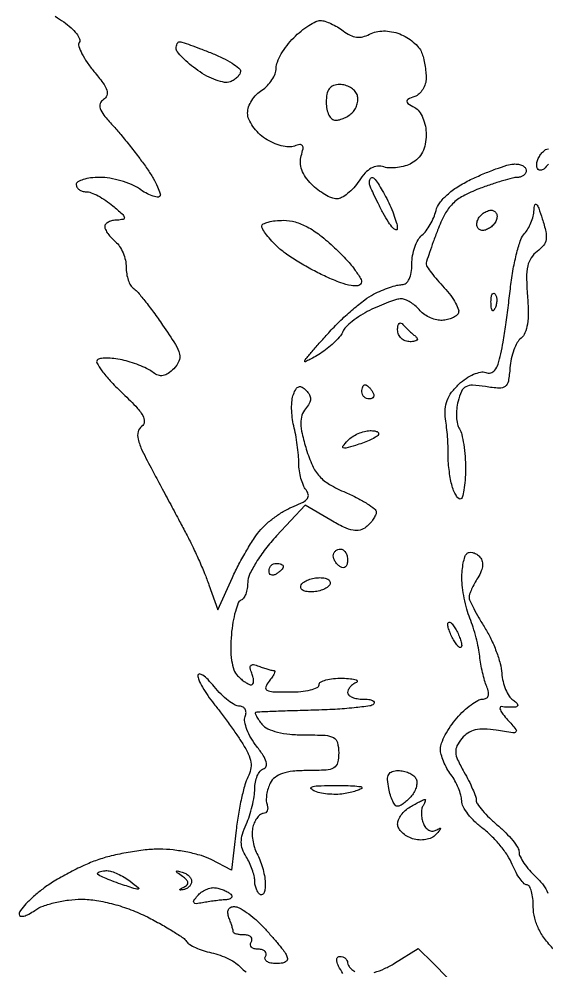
# Model space of a CAD drawing. Extents: x 0 to 102, y 0 to 135.
# Drawn here: x 79.86 to 86.12, y 64.72 to 75.98 of the extents above; entities that cross this region are included whole.
import ezdxf

# ---------------------------------------------------------------- set-up
doc = ezdxf.new("R2010")
doc.units = 0
doc.header["$MEASUREMENT"] = 0

msp = doc.modelspace()

# ---------------------------------------------------------------- linework, layer by layer
for points in [[(80.290296, 76.017283, -0.013022), (80.392145, 75.950564, -0.031233), (80.478046, 75.88273, -0.047193), (80.542657, 75.812761, -0.058998), (80.579325, 75.75067, -0.247144), (80.576432, 75.708799, 0.222085), (80.570913, 75.66164, 0.036459), (80.607054, 75.574576, 0.03418), (80.66821, 75.47131, 0.024128), (80.749988, 75.364018, -0.016631), (80.855983, 75.229193, -0.07633), (80.901846, 75.141232, -0.167205), (80.901654, 75.079207, -0.172375), (80.863287, 75.031354, 0.162283), (80.824763, 74.985194, 0.180539), (80.823811, 74.927397, 0.082951), (80.868108, 74.847511, 0.017892), (80.971225, 74.726954, -0.011645), (81.068408, 74.616168, -0.006575), (81.181284, 74.47762, -0.00656), (81.291525, 74.334802, -0.010696), (81.380818, 74.210479, -0.01771), (81.451075, 74.099911, -0.027376), (81.502917, 73.999326, -0.025837), (81.534624, 73.917455, -0.283021), (81.5268, 73.8846, -0.247925), (81.496764, 73.87533, -0.042713), (81.437432, 73.891883, -0.037864), (81.364722, 73.925506, -0.025551), (81.287247, 73.974071, 0.053288), (81.193133, 74.026041, 0.029447), (81.069141, 74.069788, 0.029029), (80.9368, 74.099698, 0.04108), (80.816476, 74.1096, 0.028895), (80.710241, 74.103455, 0.045178), (80.62065, 74.084749, 0.056694), (80.558027, 74.057575, 0.268197), (80.5392, 74.025, 0.137744), (80.548259, 73.992739, 0.100172), (80.573724, 73.965251, 0.08602), (80.611811, 73.946745, 0.070284), (80.656728, 73.9404, -0.093232), (80.715284, 73.929386, -0.0278), (80.7984, 73.891524, -0.026826), (80.888883, 73.837695, -0.026078), (80.973978, 73.774015, -0.009427), (81.082208, 73.680337, -0.136361), (81.10922, 73.637957, -0.434454), (81.095066, 73.613424, -0.052243), (81.02565, 73.604815, 0.048091), (80.968992, 73.598263, 0.067268), (80.92109, 73.581018, 0.086488), (80.888777, 73.55633, 0.188644), (80.8776, 73.527759, 0.117955), (80.886139, 73.492067, 0.036411), (80.914877, 73.444389, 0.034151), (80.955935, 73.393978, 0.031583), (81.0045, 73.3482, -0.075572), (81.053111, 73.293575, -0.044511), (81.094123, 73.216201, -0.043376), (81.122041, 73.129565, -0.056318), (81.1314, 73.046734, 0.039057), (81.13757, 72.967868, 0.04226), (81.15593, 72.893044, 0.046376), (81.182813, 72.832484, 0.127373), (81.214906, 72.798976, -0.077952), (81.260876, 72.75953, -0.008127), (81.351634, 72.649517, -0.009929), (81.455635, 72.51375, -0.007796), (81.563102, 72.362652, -0.009497), (81.71496, 72.1327, -0.078741), (81.764377, 72.018218, -0.171936), (81.756731, 71.93368, -0.088896), (81.695343, 71.845486, -0.044861), (81.628149, 71.789377, -0.105395), (81.56814, 71.764284, -0.128904), (81.51098, 71.768312, -0.085564), (81.452896, 71.799852, 0.050305), (81.394441, 71.837126, 0.018711), (81.305727, 71.877779, 0.018319), (81.204988, 71.915198, 0.021086), (81.106359, 71.943223, 0.023673), (81.010264, 71.961439, 0.027096), (80.917119, 71.969454, 0.027759), (80.838502, 71.967578, 0.119113), (80.794299, 71.953103, 0.400405), (80.784646, 71.916147, 0.030946), (80.845057, 71.821496, 0.029018), (80.942653, 71.702754, 0.016573), (81.07314, 71.57062, -0.012032), (81.244344, 71.400375, -0.058007), (81.327135, 71.291075, -0.144815), (81.34584, 71.216179, -0.24202), (81.31443, 71.161039, 0.192258), (81.271943, 71.100613, 0.118657), (81.272231, 71.012551, 0.053157), (81.321697, 70.875203, 0.010438), (81.44133, 70.641302, -0.000364), (81.54507, 70.448172, -0.000277), (81.658434, 70.236476, -0.00028), (81.764488, 70.037899, -0.000658), (81.843429, 69.889419, -0.010499), (81.913215, 69.75078, -0.006641), (81.989021, 69.586384, -0.006668), (82.059229, 69.422813, -0.012208), (82.11139, 69.2874), (82.217224, 68.9913), (82.389488, 69.372, -0.014847), (82.467508, 69.531626, -0.012386), (82.559504, 69.696449, -0.012571), (82.651253, 69.843118, -0.032975), (82.726361, 69.941906, -0.037413), (82.806033, 70.020725, -0.02334), (82.909946, 70.101133, -0.023378), (83.020438, 70.171198, -0.038786), (83.12018, 70.218259, 0.026826), (83.226051, 70.265152, 0.115297), (83.278415, 70.309274, 0.21494), (83.288804, 70.356262, 0.12193), (83.263064, 70.409752, -0.073767), (83.229854, 70.464669, -0.031963), (83.201895, 70.545576, -0.030757), (83.182672, 70.636969, -0.035662), (83.176053, 70.7256, 0.021121), (83.171611, 70.823225, 0.011394), (83.158333, 70.942898, 0.01133), (83.139229, 71.064413, 0.017478), (83.116691, 71.168339, -0.032174), (83.098251, 71.267327, -0.027287), (83.091309, 71.373498, -0.028192), (83.095769, 71.471152, -0.066197), (83.112681, 71.542036, -0.043013), (83.143701, 71.605865, -0.183693), (83.176347, 71.631681, -0.215814), (83.214296, 71.627131, -0.060312), (83.262508, 71.589332, -0.067913), (83.30179, 71.537635, -0.136179), (83.314056, 71.488255, -0.120189), (83.299628, 71.435391, -0.046795), (83.256601, 71.372392, 0.094535), (83.213294, 71.293907, 0.083187), (83.199326, 71.2013, 0.053651), (83.214762, 71.076923, 0.016106), (83.264417, 70.892414, 0.03151), (83.337243, 70.697813, 0.079827), (83.419812, 70.5719, 0.07757), (83.539169, 70.476121, 0.028546), (83.73285, 70.379114, -0.016931), (83.870597, 70.314077, -0.02469), (83.986782, 70.246882, -0.022223), (84.073702, 70.185072, -0.231035), (84.0924, 70.146765, -0.109685), (84.084311, 70.110335, -0.038792), (84.057856, 70.06354, -0.036257), (84.019804, 70.01497, -0.035271), (83.974805, 69.971922, -0.111877), (83.901323, 69.934606, -0.109782), (83.8184, 69.932251, -0.06704), (83.710934, 69.968364, -0.018747), (83.554602, 70.052869), (83.251995, 70.231412), (82.911852, 69.865156, 0.022629), (82.781574, 69.711485, 0.025588), (82.671316, 69.552643, 0.026034), (82.592542, 69.40966, 0.111901), (82.570655, 69.3156, -0.040138), (82.564429, 69.243375, -0.048847), (82.546731, 69.177861, -0.05639), (82.521069, 69.127851, -0.161579), (82.490695, 69.1041, 0.217041), (82.457991, 69.072344, 0.025106), (82.424764, 68.972896, 0.026558), (82.396106, 68.844224, 0.018655), (82.377054, 68.697047, 0.023124), (82.369567, 68.531469, 0.036924), (82.380155, 68.390301, 0.044499), (82.406918, 68.279799, 0.115216), (82.449917, 68.210597, 0.024359), (82.495323, 68.169412, 0.027533), (82.542767, 68.134607, 0.028344), (82.58584, 68.109876, 0.116658), (82.614908, 68.103, 0.283189), (82.632562, 68.11387, 0.107832), (82.640077, 68.143044, 0.065754), (82.635926, 68.187048, 0.035275), (82.619992, 68.239319, -0.038064), (82.60109, 68.302587, -0.251847), (82.609875, 68.33323, -0.257249), (82.640053, 68.342386, -0.039372), (82.70246, 68.323919, 0.010296), (82.757414, 68.30412, 0.011549), (82.811083, 68.287393, 0.010888), (82.857274, 68.27524, 0.058938), (82.882978, 68.2722, -0.446923), (82.892007, 68.262115, -0.082328), (82.884345, 68.234923, -0.043307), (82.860638, 68.194041, -0.020169), (82.8234, 68.1453, 0.080368), (82.784211, 68.078771, 0.382757), (82.798445, 68.040859, 0.111629), (82.870139, 68.021926, 0.008962), (83.066841, 68.0184, 0.022888), (83.200502, 68.024522, 0.036627), (83.313152, 68.043251, 0.042003), (83.394008, 68.07022, 0.299749), (83.4156, 68.103, -0.271579), (83.434423, 68.135099, -0.058543), (83.496367, 68.160787, -0.046006), (83.585202, 68.177339, -0.029146), (83.69055, 68.180921, -0.014897), (83.789772, 68.17555, -0.050023), (83.853669, 68.163669, -0.273033), (83.868375, 68.148008, -0.367332), (83.85975, 68.131571, 0.058288), (83.819311, 68.10948, 0.058299), (83.785064, 68.078654, 0.06394), (83.76179, 68.044173, 0.117038), (83.754, 68.01135, 0.217555), (83.767552, 67.981678, 0.078583), (83.807844, 67.95658, 0.059753), (83.867116, 67.93948, 0.0404), (83.9373, 67.9338, -0.02969), (84.003849, 67.929845, -0.077385), (84.049898, 67.916942, -0.196514), (84.067782, 67.897938, -0.296339), (84.063212, 67.876412, -0.164659), (84.015805, 67.852983, -0.007228), (83.830375, 67.830969, -0.011591), (83.606162, 67.812875, -0.007952), (83.351162, 67.8023, 0.001381), (83.097963, 67.795132, 0.002143), (82.879551, 67.787408, 0.000627), (82.689782, 67.779644, 0.069911), (82.664991, 67.775088, 0.418749), (82.659195, 67.76328, 0.039067), (82.673675, 67.730404, 0.032232), (82.700651, 67.687129, 0.017716), (82.7388, 67.6377, 0.11231), (82.808823, 67.583981, 0.04644), (82.922141, 67.544165, 0.03807), (83.06962, 67.519005, 0.023223), (83.246184, 67.5108, -0.011396), (83.488265, 67.505282, -0.11011), (83.586893, 67.478524, -0.213989), (83.633626, 67.418918, -0.0609), (83.64825, 67.2993, -0.057285), (83.634621, 67.18073, -0.207732), (83.590385, 67.121134, -0.117535), (83.498091, 67.093729, -0.01366), (83.281102, 67.0878, 0.022688), (83.10543, 67.079825, 0.057963), (82.98091, 67.053735, 0.083416), (82.894618, 67.007843, 0.110582), (82.837808, 66.93975, 0.043585), (82.811469, 66.875292, 0.037846), (82.79517, 66.804126, 0.039666), (82.790454, 66.73707, 0.083996), (82.799582, 66.68595, -0.069716), (82.807993, 66.645511, -0.115274), (82.802338, 66.611264, -0.148659), (82.783761, 66.58868, -0.147886), (82.755717, 66.5802, 0.161914), (82.721398, 66.568787, 0.066388), (82.685883, 66.534027, 0.056196), (82.654604, 66.483155, 0.045837), (82.632829, 66.423016, 0.063687), (82.623548, 66.351232, 0.038005), (82.629976, 66.26523, 0.03747), (82.649735, 66.179089, 0.052504), (82.680837, 66.106598, -0.036588), (82.71558, 66.032234, -0.02212), (82.746147, 65.939896, -0.0221), (82.768494, 65.844993, -0.035845), (82.778032, 65.76271, -0.03328), (82.776482, 65.694685, -0.073405), (82.764366, 65.644274, -0.148279), (82.744364, 65.619378, -0.296543), (82.720158, 65.618821, -0.108187), (82.694868, 65.643301, -0.05089), (82.673575, 65.683759, -0.047093), (82.659088, 65.732546, -0.048672), (82.6542, 65.782641, 0.059867), (82.647163, 65.841205, 0.025426), (82.624521, 65.917072, 0.024715), (82.591841, 65.996509, 0.029644), (82.553164, 66.06748, -0.052867), (82.509101, 66.158092, -0.086962), (82.494429, 66.241816, -0.075529), (82.508381, 66.333652, -0.031506), (82.553164, 66.451012, 0.028361), (82.591867, 66.550555, 0.019811), (82.624521, 66.66651, 0.02005), (82.647016, 66.780532, 0.038692), (82.6542, 66.873231, -0.047891), (82.661806, 66.952455, -0.055278), (82.684352, 67.024863, -0.063672), (82.717516, 67.080254, -0.146636), (82.756845, 67.107915, 0.230314), (82.788715, 67.139097, 0.160105), (82.79005, 67.190302, 0.073008), (82.754121, 67.267176, 0.020891), (82.676973, 67.374165, -0.034909), (82.610562, 67.471921, -0.040012), (82.561765, 67.57373, -0.043975), (82.53558, 67.665104, -0.140309), (82.541078, 67.727699, 0.081948), (82.550715, 67.774546, 0.133428), (82.541678, 67.813863, 0.152777), (82.515331, 67.839737, 0.118841), (82.476079, 67.8492, -0.132666), (82.420687, 67.864161, -0.032174), (82.34129, 67.917541, -0.030758), (82.255091, 67.992798, -0.026379), (82.17397, 68.08185, 0.020394), (82.100505, 68.164462, 0.04996), (82.038546, 68.217002, 0.127739), (81.998849, 68.231464, 0.433274), (81.980442, 68.215241, 0.114236), (81.991012, 68.162241, 0.022347), (82.035274, 68.074892, 0.022661), (82.097341, 67.975676, 0.019295), (82.171377, 67.876841, -0.008644), (82.256341, 67.768312, -0.005515), (82.351536, 67.639353, -0.005539), (82.442101, 67.510814, -0.010264), (82.512292, 67.404188, -0.030403), (82.577851, 67.28443, -0.071261), (82.607723, 67.187101, -0.089291), (82.605745, 67.099555, -0.072801), (82.5739, 67.011234, 0.055124), (82.537406, 66.920199, 0.012874), (82.497389, 66.7604, 0.013121), (82.460704, 66.573073, 0.012539), (82.433263, 66.381226), (82.377958, 65.91066), (82.13958, 66.03393, 0.047663), (82.021721, 66.081277, 0.022049), (81.861286, 66.120989, 0.021606), (81.687696, 66.148176, 0.028044), (81.526938, 66.1572, 0.027192), (81.357247, 66.147965, 0.015897), (81.155577, 66.119436, 0.015868), (80.954971, 66.077923, 0.025854), (80.788296, 66.02864, 0.022754), (80.628339, 65.963881, 0.014531), (80.448482, 65.87494, 0.0146), (80.27691, 65.777272, 0.026231), (80.14316, 65.685935, 0.017778), (80.035639, 65.597708, 0.023639), (79.944873, 65.509699, 0.022081), (79.877969, 65.431765, 0.167861), (79.8624, 65.386697, 0.338267), (79.87841, 65.36574, 0.127949), (79.917632, 65.365287, 0.063144), (79.978219, 65.388724, 0.028958), (80.050424, 65.433303, -0.066516), (80.148086, 65.483921, -0.027864), (80.290343, 65.526314, -0.026963), (80.449717, 65.555315, -0.031532), (80.603136, 65.565, -0.03995), (80.780266, 65.550825, -0.025883), (80.981352, 65.507656, -0.024853), (81.187906, 65.440826, -0.026608), (81.382025, 65.355109, -0.009708), (81.54425, 65.268905, -0.012659), (81.689024, 65.183461, -0.010302), (81.805724, 65.107154, -0.104762), (81.845483, 65.065518, 0.120122), (81.880265, 65.031238, 0.028603), (81.952823, 64.993295, 0.027788), (82.043563, 64.958195, 0.024333), (82.141724, 64.931571, -0.032669), (82.243435, 64.902156, -0.028926), (82.344807, 64.858738, -0.030054), (82.43159, 64.80875, -0.073982), (82.486241, 64.759805, 0.093777), (82.550734, 64.706461, 0.018911)], [(86.13344, 74.268493, -0.031984), (86.077535, 74.209463, -0.189376), (86.038683, 74.1942, -0.190199), (86.012395, 74.204575, -0.145723), (85.996648, 74.231477, -0.097712), (85.994786, 74.272502, -0.054292), (86.007606, 74.3211, -0.048303), (86.031835, 74.369643, -0.053891), (86.06419, 74.410723, -0.061199), (86.099373, 74.43881, -0.13875), (86.131851, 74.448, 0.205188)], [(86.212606, 64.954578, -0.031933), (86.097255, 65.085686, -0.048805), (86.016838, 65.213902, -0.05517), (85.969611, 65.342318, -0.060621), (85.9536, 65.473892, 0.027012), (85.948208, 65.573636, 0.042562), (85.931764, 65.657735, 0.052279), (85.907935, 65.716941, 0.277755), (85.879264, 65.7342, -0.203618), (85.844292, 65.749058, -0.035567), (85.797342, 65.80523, -0.033604), (85.748557, 65.883404, -0.024514), (85.704768, 65.976005, 0.047656), (85.648563, 66.081904, 0.025819), (85.561033, 66.20075, 0.025488), (85.458591, 66.313531, 0.036465), (85.356105, 66.401538, -0.03407), (85.260809, 66.482582, -0.036565), (85.179808, 66.574041, -0.03933), (85.122885, 66.662242, -0.119567), (85.104909, 66.730783, 0.063044), (85.095097, 66.798258, 0.029637), (85.066523, 66.881794, 0.028793), (85.025755, 66.966967, 0.03591), (84.978009, 67.04052, -0.0356), (84.930465, 67.113663, -0.029369), (84.890287, 67.197587, -0.030335), (84.86255, 67.279329, -0.066718), (84.8538, 67.344611, -0.092831), (84.866711, 67.413552, -0.029198), (84.910506, 67.509389, -0.028036), (84.972962, 67.612856, -0.027686), (85.046843, 67.709141, -0.026315), (85.12898, 67.795133, -0.03028), (85.216112, 67.867807, -0.031619), (85.296227, 67.919317, -0.127735), (85.351995, 67.9338, 0.112963), (85.395948, 67.943859, 0.201004), (85.420144, 67.971217, 0.136492), (85.422716, 68.017017, 0.045125), (85.402277, 68.08185, -0.028663), (85.377046, 68.153572, -0.013554), (85.352406, 68.248538, -0.013383), (85.331922, 68.349597, -0.018414), (85.319322, 68.4414, 0.025434), (85.304457, 68.539462, 0.013017), (85.276405, 68.660731, 0.012901), (85.240942, 68.78445, 0.018918), (85.202896, 68.891057, -0.027602), (85.166376, 68.999285, -0.017794), (85.135593, 69.12805, -0.01789), (85.114424, 69.256528, -0.031892), (85.1076, 69.363407, -0.022607), (85.111848, 69.457303, -0.026265), (85.124582, 69.545788, -0.026676), (85.143025, 69.618382, -0.121409), (85.16541, 69.65541, -0.150449), (85.194244, 69.670669, -0.098538), (85.232124, 69.670353, -0.081648), (85.273336, 69.654475, -0.063768), (85.311342, 69.625098, -0.10124), (85.344215, 69.575316, -0.111151), (85.353441, 69.5183, -0.085587), (85.33761, 69.451214, -0.038959), (85.295832, 69.371036, 0.016041), (85.256183, 69.302768, 0.018196), (85.222735, 69.234865, 0.017669), (85.198641, 69.175574, 0.089119), (85.192516, 69.140498, 0.108917), (85.201399, 69.10112, 0.009347), (85.247302, 69.007896, 0.011993), (85.307415, 68.89792, 0.009012), (85.378578, 68.7798, -0.028283), (85.450873, 68.648623, -0.022247), (85.514479, 68.499295, -0.022747), (85.561195, 68.3548, -0.050348), (85.580384, 68.240689, 0.040978), (85.59504, 68.142317, 0.040958), (85.625544, 68.047635, 0.044159), (85.666225, 67.969841, 0.109427), (85.711571, 67.924735, -0.038244), (85.750247, 67.895867, -0.127061), (85.76803, 67.869895, -0.292042), (85.76383, 67.851173, -0.163664), (85.7421, 67.840477, -0.025319), (85.703742, 67.837312, -0.015359), (85.658197, 67.837268, -0.015374), (85.612884, 67.840012, -0.026054), (85.575274, 67.84544, 0.411084), (85.559503, 67.835003, 0.162949), (85.562852, 67.806494, 0.053754), (85.594249, 67.754983, 0.020193), (85.648451, 67.689999, -0.009067), (85.748256, 67.575613, -0.398513), (85.746532, 67.546496, -0.227864), (85.710659, 67.535198, -0.004479), (85.515253, 67.565114, 0.030684), (85.37312, 67.579307, 0.068066), (85.264983, 67.568704, 0.085283), (85.179457, 67.532158, 0.076172), (85.107173, 67.467986, 0.055274), (85.049441, 67.380306, 0.134583), (85.03387, 67.305153, 0.095179), (85.056843, 67.216316, 0.01955), (85.132248, 67.072156, -0.013035), (85.187591, 66.969625, -0.015402), (85.234338, 66.869833, -0.014331), (85.268523, 66.7839, -0.087715), (85.2768, 66.737082, 0.156364), (85.291038, 66.692666, 0.021775), (85.351354, 66.615585, 0.023175), (85.433411, 66.528182, 0.017774), (85.5306, 66.440318, -0.02225), (85.627765, 66.350882, -0.027259), (85.709846, 66.258756, -0.027518), (85.768884, 66.175758, -0.141751), (85.7844, 66.122127, 0.120356), (85.797218, 66.069646, 0.029982), (85.842905, 65.993268, 0.028901), (85.907332, 65.909702, 0.025513), (85.983565, 65.830389, -0.040812), (86.071143, 65.733511, -0.067903), (86.125524, 65.638059, -0.076059)], [(84.069723, 64.69902, 0.035423), (84.191081, 64.743949, 0.032058), (84.309174, 64.806859), (84.591471, 64.981329), (84.766182, 64.806618), (84.940892, 64.631908)], [(83.698116, 64.685559, -0.024281), (83.647969, 64.770855, -0.073995), (83.625921, 64.834145, -0.175381), (83.632007, 64.87192, -0.272411), (83.65967, 64.8882, -0.078601), (83.695704, 64.8825, -0.090629), (83.726291, 64.866008, -0.10078), (83.746739, 64.841464, -0.124067), (83.754, 64.812651, 0.146316), (83.763787, 64.779923, 0.059201), (83.794079, 64.743915, 0.051781), (83.838239, 64.710368, 0.044976)]]:
    msp.add_lwpolyline(points, format="xyb")
for points in [[(83.432905, 75.968109, -0.074487), (83.485992, 75.958819, -0.027097), (83.557229, 75.930686, -0.026155), (83.633031, 75.890971, -0.028283), (83.702237, 75.844487, 0.048226), (83.783762, 75.794321, 0.08241), (83.860135, 75.771463, 0.089132), (83.935528, 75.775345, 0.065635), (84.013947, 75.80489, -0.068234), (84.091002, 75.833467, -0.05253), (84.180205, 75.843673, -0.049111), (84.275703, 75.835133, -0.044027), (84.371423, 75.808093, -0.045089), (84.454033, 75.767836, -0.039127), (84.532373, 75.711699, -0.041046), (84.595431, 75.649065, -0.085284), (84.630762, 75.589661, -0.030769), (84.651412, 75.524042, -0.017198), (84.668785, 75.442125, -0.017106), (84.680702, 75.357793, -0.026548), (84.6846, 75.284426, -0.075566), (84.674422, 75.217468, -0.064664), (84.644603, 75.152591, -0.066833), (84.600498, 75.099527, -0.094648), (84.54844, 75.06724, 0.016487), (84.468917, 75.033677, 0.292554), (84.45458, 75.01127, 0.257116), (84.468161, 74.986605, 0.013484), (84.54844, 74.938791, -0.109817), (84.6014, 74.891496, -0.056041), (84.645238, 74.813326, -0.050949), (84.674662, 74.717301, -0.04892), (84.6846, 74.615973, -0.04885), (84.673593, 74.503584, -0.068947), (84.640753, 74.408612, -0.075861), (84.586452, 74.332876, -0.076634), (84.512204, 74.27709, -0.051336), (84.434826, 74.24539, -0.03883), (84.344961, 74.226367, -0.03976), (84.256779, 74.22182, -0.069955), (84.184952, 74.233976, 0.101016), (84.107439, 74.242222, 0.103759), (84.033706, 74.21924, 0.081225), (83.961969, 74.162287, 0.039431), (83.890097, 74.069463, -0.037486), (83.8273, 73.987706, -0.04058), (83.75452, 73.918564, -0.044305), (83.682886, 73.87059, -0.126049), (83.62515, 73.8558, -0.097884), (83.565209, 73.867648, -0.034094), (83.48593, 73.906774, -0.032314), (83.402294, 73.962921, -0.032405), (83.326672, 74.029328, -0.04497), (83.255986, 74.114017, -0.065287), (83.211493, 74.20048, -0.074854), (83.194606, 74.285785, -0.088564), (83.205305, 74.367195, 0.027867), (83.225995, 74.447684, 0.206942), (83.217852, 74.485473, 0.288227), (83.187556, 74.497898, 0.048629), (83.124379, 74.480466, -0.10934), (83.058413, 74.470591, -0.044721), (82.968451, 74.48498, -0.041459), (82.870959, 74.518467, -0.041602), (82.780447, 74.567548, -0.049883), (82.699788, 74.632737, -0.046544), (82.631536, 74.714037, -0.049835), (82.584797, 74.798433, -0.101894), (82.5696, 74.872233, -0.086238), (82.582026, 74.943744, -0.053062), (82.619303, 75.020887, -0.051273), (82.674076, 75.091665, -0.062954), (82.7388, 75.144433, 0.058158), (82.803522, 75.196178, 0.050135), (82.858297, 75.263915, 0.052674), (82.895636, 75.336598, 0.092589), (82.908, 75.402796, -0.096573), (82.92223, 75.475782, -0.034434), (82.968999, 75.571635, -0.032629), (83.036188, 75.672417, -0.033049), (83.115655, 75.763145, -0.024732), (83.203198, 75.842432, -0.028229), (83.294504, 75.909011, -0.029138), (83.377261, 75.955884, -0.120992)], [(81.764188, 75.717, -0.082953), (81.791971, 75.712359, -0.003063), (81.892761, 75.677025, -0.005498), (82.011632, 75.633053, -0.003827), (82.144888, 75.580914, -0.018502), (82.275182, 75.523101, -0.02684), (82.385092, 75.461871, -0.025332), (82.466524, 75.404641, -0.230861), (82.485, 75.366759, -0.132913), (82.47597, 75.33339, -0.062573), (82.448605, 75.297657, -0.055498), (82.408492, 75.265126, -0.05107), (82.361103, 75.241146, -0.137681), (82.296118, 75.2351, -0.040181), (82.198165, 75.261283, -0.037059), (82.087814, 75.309981, -0.032285), (81.980403, 75.376462, -0.01891), (81.882059, 75.452251, -0.025114), (81.799036, 75.528766, -0.023974), (81.738127, 75.597098, -0.171677), (81.7236, 75.638161, -0.049509), (81.726595, 75.66833, -0.069502), (81.735523, 75.693841, -0.08967), (81.748692, 75.711011, -0.186529)], [(83.660349, 75.2094, 0.085724), (83.587075, 75.196744, 0.146188), (83.537365, 75.160318, 0.117503), (83.509057, 75.095923, 0.045088), (83.5002, 74.9979, 0.049496), (83.50827, 74.91658, 0.070541), (83.532348, 74.848223, 0.091356), (83.568008, 74.802439, 0.183743), (83.61018, 74.7864, 0.069634), (83.659193, 74.793259, 0.038946), (83.715733, 74.81428, 0.037996), (83.770652, 74.844981, 0.049965), (83.815069, 74.881309, 0.07672), (83.848022, 74.926291, 0.061633), (83.868956, 74.982587, 0.062739), (83.875282, 75.041159, 0.087391), (83.865238, 75.092809, 0.105643), (83.83622, 75.137399, 0.066606), (83.786596, 75.175151, 0.062426), (83.724917, 75.200697, 0.067092)], [(85.72095, 74.268278, -0.055251), (85.777592, 74.266043, -0.078688), (85.82551, 74.250858, -0.102058), (85.857526, 74.225632, -0.176819), (85.869, 74.1942, -0.120896), (85.861083, 74.161933, -0.100725), (85.838767, 74.134451, -0.091663), (85.80539, 74.115992, -0.080768), (85.766078, 74.1096, 0.062595), (85.706247, 74.10208, 0.009408), (85.589385, 74.06988, 0.010439), (85.452199, 74.026153, 0.008844), (85.309096, 73.974383, 0.031518), (85.121119, 73.888667, 0.073773), (84.997334, 73.796866, 0.073773), (84.905533, 73.673081, 0.031518), (84.819817, 73.485104, 0.004218), (84.768016, 73.345955, 0.005928), (84.72432, 73.22087, 0.003636), (84.689663, 73.115213, 0.077576), (84.6846, 73.082775, 0.154732), (84.693789, 73.053791, 0.009876), (84.747133, 72.981211, 0.013724), (84.815928, 72.896314, 0.009739), (84.897479, 72.804807, -0.026737), (84.975455, 72.711085, -0.037841), (85.033528, 72.619447, -0.04218), (85.066962, 72.541432, -0.222084), (85.061686, 72.496353, -0.111941), (85.03201, 72.466145, -0.050153), (84.982119, 72.440734, -0.046189), (84.921627, 72.423433, -0.046595), (84.859166, 72.4176, -0.069389), (84.792547, 72.42689, -0.044584), (84.719574, 72.454877, -0.044117), (84.651631, 72.495928, -0.061675), (84.6, 72.5445, 0.043227), (84.552051, 72.593055, 0.039845), (84.495204, 72.634123, 0.042275), (84.438355, 72.662393, 0.094524), (84.391139, 72.6714, 0.072205), (84.334463, 72.663173, 0.014684), (84.237811, 72.631391, 0.015195), (84.126694, 72.587338, 0.013728), (84.014573, 72.535199, 0.024272), (83.906895, 72.474788, 0.026684), (83.809067, 72.405953, 0.027454), (83.732643, 72.338732, 0.107431), (83.698372, 72.286474, -0.079615), (83.668033, 72.234132, -0.025876), (83.607835, 72.167664, -0.025049), (83.532205, 72.099568, -0.025731), (83.450796, 72.040025, -0.008919), (83.372375, 71.990618, -0.016288), (83.306441, 71.953582, -0.012448), (83.254857, 71.928389, -0.546375), (83.2464, 71.933817, -0.174819), (83.253053, 71.952265, -0.002212), (83.33416, 72.049204, -0.006153), (83.430647, 72.160683, -0.003956), (83.545156, 72.287701, -0.016654), (83.675567, 72.420888, -0.014574), (83.820341, 72.551357, -0.014805), (83.958088, 72.66155, -0.041657), (84.062427, 72.727234, -0.019476), (84.154688, 72.770627, -0.018764), (84.251188, 72.807299, -0.01907), (84.33853, 72.833125, -0.062423), (84.39817, 72.8406, 0.173624), (84.446548, 72.857921, 0.109022), (84.484065, 72.90567, 0.07485), (84.507772, 72.982482, 0.037502), (84.5154, 73.084041, -0.04356), (84.524165, 73.184462, -0.03997), (84.550239, 73.284885, -0.042379), (84.588483, 73.370842, -0.093959), (84.634, 73.425911, 0.059099), (84.682949, 73.477411, 0.030284), (84.731955, 73.551982, 0.029606), (84.773726, 73.635942, 0.039159), (84.800921, 73.71687, -0.100833), (84.844755, 73.808338, -0.048383), (84.933348, 73.904477, -0.041222), (85.057719, 73.998464, -0.029032), (85.211072, 74.083579, -0.012268), (85.360457, 74.151027, -0.013009), (85.510103, 74.209683, -0.012695), (85.641256, 74.253459, -0.056513)], [(84.047927, 74.1096, -0.235078), (84.069286, 74.098971, -0.012882), (84.114183, 74.03628, -0.017771), (84.164759, 73.955645, -0.011852), (84.217127, 73.860001, -0.017201), (84.266273, 73.756376, -0.018143), (84.307243, 73.651424, -0.01809), (84.335881, 73.558752, -0.07408), (84.342654, 73.500451, -0.497852), (84.325504, 73.488345, -0.134409), (84.29253, 73.509778, -0.041204), (84.239652, 73.580085, -0.015397), (84.177, 73.6866, -0.007483), (84.114656, 73.804634, -0.009809), (84.06147, 73.914359, -0.007634), (84.020409, 74.007185, -0.086559), (84.011346, 74.04615, -0.061543), (84.012977, 74.070414, -0.083432), (84.020629, 74.090962, -0.10397), (84.032908, 74.104678, -0.159691)], [(86.059756, 73.620774, -0.021894), (86.101441, 73.468005, -0.094834), (86.104574, 73.374492, -0.13406), (86.072758, 73.303656, -0.06277), (85.999094, 73.234097, 0.091545), (85.927571, 73.158368, 0.090127), (85.887322, 73.061688, 0.057882), (85.873552, 72.923179, 0.016649), (85.884301, 72.707724, -0.018325), (85.893137, 72.517801, -0.040372), (85.88286, 72.372992, -0.055227), (85.854849, 72.268491, -0.137897), (85.807668, 72.205949, 0.103392), (85.763492, 72.155, 0.037847), (85.723307, 72.067977, 0.035545), (85.692534, 71.963285, 0.035523), (85.676892, 71.855268, -0.024228), (85.657677, 71.69756, -0.189136), (85.62012, 71.635404, -0.183023), (85.549591, 71.614253, -0.022447), (85.386768, 71.633154, 0.025842), (85.23437, 71.649797, 0.13751), (85.153315, 71.631995, 0.167265), (85.101854, 71.576735, 0.043142), (85.061554, 71.459893, 0.038415), (85.045977, 71.368666, 0.036004), (85.044053, 71.274106, 0.038076), (85.054865, 71.189937, 0.092678), (85.078485, 71.132258, -0.086326), (85.106147, 71.067067, -0.019567), (85.128922, 70.948607, -0.019701), (85.144652, 70.808009, -0.018006), (85.1499, 70.662315, -0.01618), (85.14544, 70.524535, -0.026408), (85.131735, 70.408451, -0.024589), (85.112287, 70.321273, -0.3368), (85.088062, 70.302765, -0.222561), (85.061311, 70.315206, -0.047549), (85.031491, 70.358564, -0.041195), (85.003649, 70.420064, -0.029024), (84.982317, 70.49295, -0.018191), (84.965902, 70.578153, -0.012), (84.952973, 70.677087, -0.012081), (84.945027, 70.774032, -0.022785), (84.94408, 70.8525, 0.0188), (84.943748, 70.933521, 0.008549), (84.937521, 71.039322, 0.008452), (84.92715, 71.150769, 0.011487), (84.913789, 71.250889, -0.057426), (84.909076, 71.366011, -0.073761), (84.932285, 71.469282, -0.069023), (84.986132, 71.566422, -0.043183), (85.073009, 71.663442, -0.040841), (85.156742, 71.730129, -0.046393), (85.246836, 71.779136, -0.0521), (85.329902, 71.804957, -0.141858), (85.390674, 71.799805, 0.156949), (85.448841, 71.7966, 0.160758), (85.4973, 71.82801, 0.090338), (85.536764, 71.900814, 0.02794), (85.569023, 72.021752, 0.011272), (85.594566, 72.160343, 0.003659), (85.626195, 72.366277, 0.003646), (85.658014, 72.595736, 0.004094), (85.685204, 72.81693, -0.015871), (85.715922, 73.026035, -0.019375), (85.758364, 73.219142, -0.018213), (85.805598, 73.376557, -0.114867), (85.84956, 73.4472, 0.063805), (85.890062, 73.499607, 0.036211), (85.925575, 73.571623, 0.035534), (85.951297, 73.650641, 0.048515), (85.962237, 73.72467, -0.051186), (85.971568, 73.785567, -0.590466), (85.990067, 73.790285, -0.102375), (86.017097, 73.74617, -0.008879)], [(85.519761, 73.674105, -0.12517), (85.523067, 73.633657, -0.077482), (85.507888, 73.58818, -0.06943), (85.477177, 73.544744, -0.065296), (85.435161, 73.510327, -0.059077), (85.385666, 73.487153, -0.11342), (85.342262, 73.483061, -0.1479), (85.308932, 73.498167, -0.130986), (85.287639, 73.529895, -0.12517), (85.284333, 73.570343, -0.077482), (85.299512, 73.61582, -0.06943), (85.330223, 73.659256, -0.065296), (85.372239, 73.693673, -0.059077), (85.421734, 73.716847, -0.11342), (85.465138, 73.720939, -0.1479), (85.498468, 73.705833, -0.130986)], [(82.995876, 73.602, -0.069705), (83.133384, 73.582736, -0.05344), (83.274171, 73.525663, -0.042767), (83.426532, 73.426404, -0.02194), (83.600014, 73.278264, -0.018207), (83.730557, 73.147289, -0.026171), (83.835407, 73.021539, -0.024461), (83.908161, 72.913759, -0.223098), (83.913988, 72.858914, -0.280972), (83.875675, 72.827305, -0.080609), (83.795411, 72.82882, -0.045453), (83.672822, 72.862825, -0.015076), (83.5002, 72.934101, -0.017528), (83.340491, 73.01259, -0.014345), (83.175415, 73.107221, -0.014589), (83.028533, 73.203116, -0.036583), (82.92915, 73.283598, -0.018012), (82.856265, 73.357135, -0.022844), (82.794715, 73.430321, -0.021737), (82.749697, 73.494719, -0.142613), (82.7388, 73.532147, -0.284706), (82.755517, 73.559125, -0.049043), (82.814316, 73.581481, -0.040677), (82.897365, 73.596937, -0.02568)], [(85.497113, 72.733087, -0.126455), (85.513461, 72.705429, -0.060344), (85.520158, 72.664372, -0.05415), (85.516992, 72.617203, -0.051402), (85.503791, 72.570937, -0.054073), (85.485048, 72.535687, -0.470617), (85.46963, 72.534228, -0.168741), (85.457674, 72.558911, -0.018894), (85.452679, 72.62205, -0.028489), (85.453609, 72.680947, -0.077125), (85.462976, 72.721554, -0.208169), (85.478597, 72.736997, -0.296942)], [(84.40965, 72.369234, 0.019542), (84.440041, 72.335348, 0.01106), (84.479313, 72.296613, 0.011028), (84.520693, 72.259255, 0.017789), (84.5577, 72.22953, -0.111066), (84.578808, 72.204894, -0.327207), (84.575763, 72.184078, -0.159858), (84.547657, 72.169586, -0.037587), (84.49425, 72.165095, -0.092982), (84.437339, 72.175257, -0.098893), (84.389363, 72.205285, -0.101386), (84.357451, 72.250721, -0.102919), (84.3462, 72.3048, -0.043317), (84.350468, 72.353977, -0.152297), (84.364838, 72.38189, -0.297449), (84.385624, 72.386426, -0.129577)], [(83.960507, 71.6562, -0.151918), (83.978335, 71.650655, -0.038439), (84.002214, 71.631349, -0.035638), (84.027343, 71.603983, -0.029505), (84.0501, 71.5716, -0.082592), (84.063341, 71.539274, -0.161196), (84.060709, 71.511851, -0.182303), (84.042821, 71.493623, -0.108972), (84.012793, 71.487, -0.093332), (83.978593, 71.49344, -0.09642), (83.949518, 71.511851, -0.099167), (83.930058, 71.53932, -0.105053), (83.9232, 71.5716, -0.042167), (83.925936, 71.603989, -0.061769), (83.934159, 71.631349, -0.081139), (83.946241, 71.649901, -0.210953)], [(84.020264, 71.112343, -0.035093), (84.075438, 71.108466, -0.103794), (84.110968, 71.09561, -0.256665), (84.121612, 71.076773, -0.213526), (84.112341, 71.05538, -0.06437), (84.075456, 71.029458, -0.015942), (84.008852, 70.997109, -0.016042), (83.92959, 70.964697, -0.015461), (83.847439, 70.937, -0.007572), (83.732613, 70.904092, -0.207393), (83.702188, 70.908536, -0.452109), (83.698736, 70.928943, -0.017431), (83.755361, 70.993963, -0.059083), (83.809016, 71.039285, -0.040803), (83.878792, 71.077569, -0.041075), (83.953086, 71.103695, -0.0641)], [(83.6694, 69.7104, -0.153634), (83.701665, 69.700246, -0.097988), (83.729149, 69.671656, -0.080552), (83.747694, 69.628938, -0.062283), (83.754, 69.578507, -0.066118), (83.747802, 69.531839, -0.138808), (83.729149, 69.500717, -0.191142), (83.701518, 69.489768, -0.139169), (83.6694, 69.4989, -0.06081), (83.637039, 69.524805, -0.051032), (83.609651, 69.559211, -0.053229), (83.591001, 69.596481, -0.089642), (83.5848, 69.630793, -0.105429), (83.591277, 69.661167, -0.099231), (83.609651, 69.687015, -0.096318), (83.637105, 69.704341, -0.092995)], [(82.908, 69.5412, -0.042167), (82.940389, 69.538464, -0.061769), (82.967749, 69.530241, -0.081139), (82.986301, 69.518159, -0.210953), (82.9926, 69.503893, -0.151918), (82.987055, 69.486065, -0.038439), (82.967749, 69.462186, -0.035638), (82.940383, 69.437057, -0.029505), (82.908, 69.4143, -0.082592), (82.875674, 69.401059, -0.161196), (82.848251, 69.403691, -0.182303), (82.830023, 69.421579, -0.108972), (82.8234, 69.451607, -0.093332), (82.82984, 69.485807, -0.09642), (82.848251, 69.514882, -0.099167), (82.87572, 69.534342, -0.105053)], [(83.425586, 69.372, -0.049451), (83.486732, 69.365938, -0.1076), (83.529724, 69.347149, -0.183858), (83.547935, 69.319399, -0.195087), (83.5425, 69.2874, -0.113876), (83.510369, 69.254942, -0.049743), (83.455871, 69.227651, -0.045713), (83.389616, 69.209065, -0.045566), (83.321014, 69.2028, -0.049451), (83.259868, 69.208862, -0.1076), (83.216876, 69.227651, -0.183858), (83.198665, 69.255401, -0.195087), (83.2041, 69.2874, -0.113876), (83.236231, 69.319858, -0.049743), (83.290729, 69.347149, -0.045713), (83.356984, 69.365735, -0.045566)], [(85.023, 68.7798, -0.026766), (85.05439, 68.725004, -0.024204), (85.080919, 68.665326, -0.024967), (85.099408, 68.609529, -0.067616), (85.105009, 68.5683, -0.190341), (85.097247, 68.54865, -0.335455), (85.080919, 68.545828, -0.102785), (85.054671, 68.5671, -0.027796), (85.023, 68.6106, -0.026766), (84.99161, 68.665396, -0.024204), (84.965081, 68.725074, -0.024967), (84.946592, 68.780871, -0.067616), (84.940991, 68.8221, -0.190341), (84.948753, 68.84175, -0.335455), (84.965081, 68.844572, -0.102785), (84.991329, 68.8233, -0.027796)], [(84.352939, 67.0878, -0.052349), (84.415311, 67.081252, -0.048521), (84.476656, 67.06186, -0.051925), (84.528029, 67.033334, -0.101995), (84.55999, 66.999494, -0.126816), (84.573319, 66.956603, -0.067771), (84.568501, 66.90094, -0.06058), (84.547359, 66.841678, -0.05732), (84.512324, 66.787994, -0.028334), (84.468453, 66.740843, -0.032037), (84.421205, 66.700988, -0.03383), (84.377259, 66.672881, -0.126009), (84.345704, 66.6648, -0.235646), (84.318213, 66.678518, -0.046287), (84.28836, 66.726928, -0.040191), (84.261075, 66.795291, -0.027638), (84.240894, 66.8763, -0.032942), (84.227922, 66.981215, -0.136931), (84.241397, 67.042921, -0.194852), (84.281329, 67.076469, -0.078627)], [(83.56365, 66.912654, -0.00846), (83.701511, 66.912601, -0.014062), (83.817582, 66.907325, -0.007691), (83.911696, 66.898933, -0.383981), (83.9232, 66.886162, -0.295417), (83.91378, 66.871611, -0.019837), (83.865577, 66.852238, -0.02344), (83.802218, 66.832944, -0.014963), (83.727036, 66.816226, -0.038972), (83.63999, 66.806526, -0.026662), (83.540501, 66.808539, -0.026946), (83.44423, 66.820873, -0.048033), (83.367486, 66.842717, -0.094732), (83.322298, 66.871186, -0.561998), (83.326835, 66.893085, -0.07343), (83.397972, 66.9072, -0.008186)], [(84.668443, 66.746827, -0.422279), (84.674577, 66.74165, -0.087984), (84.672933, 66.726036, -0.046477), (84.663446, 66.701811, -0.021853), (84.647018, 66.672434, 0.098515), (84.632433, 66.633351, 0.044813), (84.628534, 66.578701, 0.04203), (84.634728, 66.5184, 0.04504), (84.65089, 66.46142, 0.076671), (84.67784, 66.414291, 0.101494), (84.715679, 66.382677, 0.11827), (84.75829, 66.371421, 0.134062), (84.799215, 66.381597, -0.014161), (84.84523, 66.405666, -0.55648), (84.853272, 66.400601, -0.180291), (84.84686, 66.383748, -0.006185), (84.798866, 66.330407, -0.096231), (84.74762, 66.292738, -0.066499), (84.678863, 66.270774, -0.06166), (84.601235, 66.266637, -0.059421), (84.523916, 66.281397, -0.055932), (84.455953, 66.311672, -0.060644), (84.398404, 66.3556, -0.068514), (84.359324, 66.405864, -0.13177), (84.3462, 66.454797, -0.10412), (84.356955, 66.505886, -0.053705), (84.38969, 66.562756, -0.050037), (84.43762, 66.616359, -0.053502), (84.49425, 66.658024, -0.005913), (84.552865, 66.691242, -0.008076), (84.60649, 66.71968, -0.0056), (84.651864, 66.742175, -0.087968)], [(80.90373, 65.9034, -0.079116), (80.957548, 65.894831, -0.028285), (81.030173, 65.866465, -0.027226), (81.107674, 65.825786, -0.028923), (81.17868, 65.777662, -0.006651), (81.276773, 65.700465, -0.600594), (81.273986, 65.686047, -0.153873), (81.242646, 65.686274, -0.002342), (81.06795, 65.743638, -0.010425), (80.962567, 65.78125, -0.016316), (80.873767, 65.818406, -0.010531), (80.803412, 65.852389, -0.282083), (80.793, 65.869376, -0.267161), (80.800537, 65.882475, -0.05717), (80.825527, 65.893405, -0.045464), (80.861306, 65.900928, -0.029104)], [(81.793395, 65.886576, -0.062971), (81.836251, 65.869218, -0.066525), (81.872562, 65.841987, -0.074234), (81.897111, 65.809445, -0.125171), (81.90549, 65.7765, -0.108864), (81.898445, 65.744526, -0.082545), (81.878154, 65.714768, -0.077811), (81.847985, 65.691724, -0.079453), (81.81243, 65.67921, -0.012702), (81.773606, 65.673165, -0.486035), (81.768125, 65.678542, -0.249965), (81.77451, 65.68788, -0.008468), (81.815658, 65.708486, 0.082064), (81.852515, 65.734306, 0.240672), (81.862083, 65.762836, 0.165711), (81.845152, 65.795579, 0.038516), (81.796623, 65.835482, -0.00579), (81.735567, 65.879323, -0.221886), (81.727696, 65.893737, -0.498584), (81.735653, 65.90056, -0.01072)], [(82.190147, 65.70042, -0.035323), (82.240696, 65.689311, -0.029019), (82.292718, 65.670617, -0.029951), (82.338646, 65.647696, -0.065752), (82.369751, 65.623849, -0.147982), (82.38197, 65.601027, -0.24179), (82.376107, 65.580385, -0.140979), (82.350653, 65.565146, -0.051396), (82.30875, 65.558527, 0.012795), (82.251989, 65.554003, 0.006096), (82.179229, 65.545427, 0.006038), (82.103371, 65.534614, 0.008537), (82.036129, 65.52302, -0.021756), (81.960412, 65.512017, -0.268131), (81.93483, 65.523537, -0.312081), (81.934343, 65.549554, -0.026614), (81.976375, 65.606065, -0.063724), (82.020912, 65.647622, -0.05201), (82.07754, 65.680014, -0.053825), (82.137086, 65.698965, -0.086792)], [(82.412499, 65.47805, -0.120006), (82.470763, 65.462592, -0.027598), (82.557934, 65.40874, -0.02698), (82.654085, 65.333728, -0.023475), (82.746386, 65.2454, -0.00811), (82.834724, 65.149472, -0.008362), (82.918993, 65.051687, -0.008144), (82.989171, 64.964597, -0.034964), (83.026329, 64.90935, -0.110688), (83.040562, 64.863618, -0.234858), (83.027149, 64.830049, -0.14409), (82.984009, 64.809575, -0.039245), (82.908, 64.8036, -0.046386), (82.842996, 64.809644, -0.100989), (82.796809, 64.828451, -0.178861), (82.776614, 64.856219, -0.210115), (82.7811, 64.8882, 0.146489), (82.78973, 64.920297, 0.191582), (82.777817, 64.947949, 0.134005), (82.745114, 64.966628, 0.063222), (82.6965, 64.9728, -0.063222), (82.647886, 64.978972, -0.134005), (82.615183, 64.997651, -0.191582), (82.60327, 65.025303, -0.146489), (82.6119, 65.0574, 0.139169), (82.621032, 65.089518, 0.191142), (82.610083, 65.117149, 0.138808), (82.578961, 65.135802, 0.066118), (82.532293, 65.142, -0.025348), (82.481751, 65.144564, -0.0402), (82.439144, 65.152393, -0.04822), (82.408932, 65.163711, -0.286467), (82.4004, 65.177381, 0.065182), (82.397652, 65.198371, 0.008575), (82.385316, 65.241678, 0.009838), (82.368711, 65.292751, 0.008099), (82.349049, 65.346581, -0.06299), (82.335546, 65.401615, -0.142052), (82.342637, 65.44357, -0.177801), (82.369275, 65.469359, -0.10988)]]:
    msp.add_lwpolyline(points, format="xyb", close=True)

doc.saveas('drawing.dxf')
